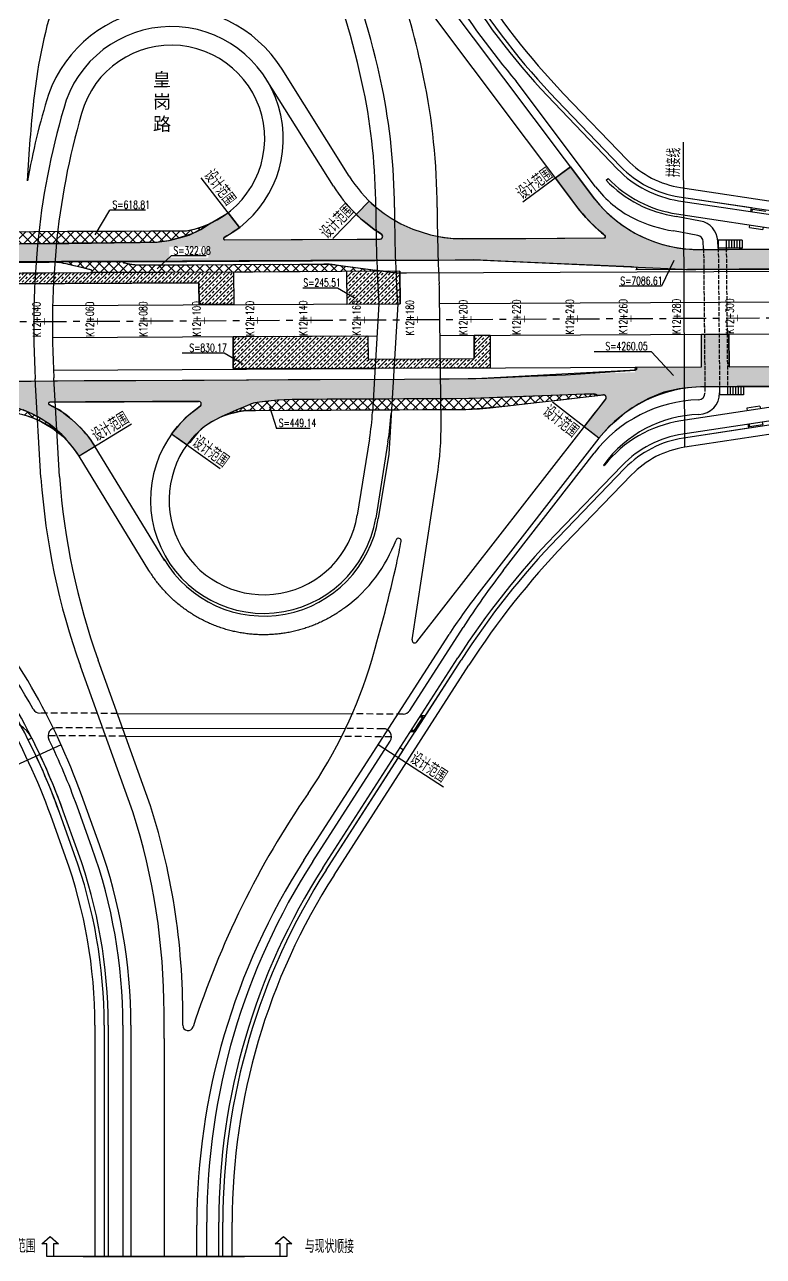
# Model space of a CAD drawing. Extents: x 113363 to 119694, y 18926 to 19620.
# Drawn here: x 116199.8 to 116476.9, y 18926.4 to 19388.2 of the extents above; entities that cross this region are included whole.
import ezdxf
from ezdxf.enums import TextEntityAlignment as Align

# ---------------------------------------------------------------- set-up
doc = ezdxf.new("R2010")
doc.units = 0
for name, pattern in [('CENTER', [2, 1.25, -0.25, 0.25, -0.25]), ('CONTINOUS', [0]), ('HIDDENX2', [0.75, 0.5, -0.25]), ('XX', [2, 1.5, -0.5])]:
    doc.linetypes.add(name, pattern=pattern)
for name, color, linetype in [('AXIS', 2, 'Continuous'), ('FW', 4, 'Continuous'), ('SGFW', 4, 'Continuous'), ('SZ-ZH-DIM', 7, 'Continuous'), ('人行道', 1, 'Continuous'), ('地下通道', 6, 'Continuous'), ('对应标注', 1, 'Continuous'), ('拼接线', 7, 'Continuous'), ('无障碍', 3, 'Continuous'), ('树池绿化', 3, 'Continuous'), ('现状', 5, 'Continuous'), ('立道牙', 5, 'Continuous'), ('计量填充层1', 30, 'Continuous'), ('计量填充层2', 241, 'Continuous'), ('设计范围', 4, 'Continuous'), ('路网路名', 7, 'Continuous'), ('辅助填充', 3, 'Continuous')]:
    doc.layers.add(name, color=color, linetype=linetype)
doc.styles.add('hysztext', font='txtd.shx', dxfattribs={"width": 0.7, "bigfont": 'hztxt.shx'})
doc.styles.add('HZO', font='', dxfattribs={"height": 15})
doc.styles.add('HZTXT', font='ROMANS', dxfattribs={"width": 0.75, "bigfont": 'HZTXT'})
doc.styles.add('txtd', font='txtd.shx', dxfattribs={"width": 0.7, "bigfont": 'hztxt.shx'})
doc.styles.get('HZO').set_extended_font_data('宋体')

msp = doc.modelspace()

# ---------------------------------------------------------------- hatches: boundary and pattern name
at = {"layer": '计量填充层1'}
h = msp.add_hatch(dxfattribs=at)
h.set_pattern_fill('NET', color=256, scale=0.8, angle=45, style=0)
h.paths.add_polyline_path([(116269.638, 19313.756), (116267.197, 19312.099), (116262.899, 19309.936), (116257.76, 19308.249), (116253.764, 19307.159), (116249.972, 19306.681), (116243.403, 19306.563), (116232.649, 19306.369), (116218.054, 19306.217), (116208.573, 19306.143), (116198.179, 19306.063), (116182.496, 19305.941), (116171.749, 19305.805), (116156.078, 19305.412), (116145.314, 19305.142), (116137.706, 19304.951), (116130.925, 19304.781), (116128.962, 19304.732), (116127.989, 19305.169), (116127.564, 19305.658), (116127.326, 19306.234), (116127.291, 19307.001), (116127.596, 19307.791), (116128.269, 19308.593), (116129.376, 19309.992), (116130.393, 19311.176), (116130.239, 19310.602), (116130.436, 19310.363), (116130.795, 19310.285), (116132.373, 19310.293), (116144.352, 19310.353), (116164.042, 19310.451), (116177.642, 19310.519), (116190.387, 19310.582), (116216.086, 19310.711), (116237.333, 19310.817), (116247.251, 19310.866), (116258.099, 19310.92), (116260.588, 19310.955), (116262.748, 19311.383), (116264.781, 19311.918), (116267.084, 19312.687)])
h = msp.add_hatch(dxfattribs=at)
h.set_pattern_fill('NET', color=256, scale=0.8, angle=45, style=0)
h.paths.add_polyline_path([(116207.574, 19299.168), (116210.329, 19299.361), (116213.285, 19299.367), (116236.48, 19299.449), (116236.779, 19299.099), (116237.78, 19298.731), (116240.025, 19298.351), (116242.252, 19298.145), (116245.195, 19298.106), (116263.107, 19298.195), (116278.337, 19298.271), (116303.094, 19298.395), (116308.787, 19298.423), (116313.672, 19298.404), (116316.623, 19298.116), (116319.249, 19297.768), (116328.623, 19296.527), (116331.036, 19296.208), (116331.788, 19296.108), (116332.934, 19295.969), (116334.233, 19295.863), (116336.17, 19295.81), (116318.817, 19295.621), (116303.144, 19295.529), (116295.593, 19295.485), (116285.553, 19295.426), (116279.398, 19295.39), (116233.291, 19295.296), (116224.632, 19295.253), (116224.997, 19295.414), (116225.103, 19295.592), (116225.113, 19295.881), (116224.855, 19296.2), (116223.998, 19296.422), (116221.238, 19297.098), (116218.444, 19297.782), (116216.091, 19298.357), (116214.58, 19298.676), (116213.409, 19298.869), (116211.919, 19299.046), (116210.622, 19299.138), (116209.799, 19299.168), (116208.79, 19299.174)])
h = msp.add_hatch(dxfattribs=at)
h.set_pattern_fill('NET', color=256, scale=0.8, angle=45, style=0)
h.paths.add_polyline_path([(116127.514, 19247.482), (116129.286, 19244.88), (116130.858, 19242.682), (116139.01, 19242.825), (116148.522, 19242.873), (116156.433, 19242.912), (116166.824, 19242.964), (116177.852, 19243.019), (116185.148, 19243.055), (116190.584, 19243.081), (116194.481, 19242.846), (116196.088, 19242.621), (116199.607, 19241.857), (116202.846, 19240.805), (116206.174, 19239.34), (116210.465, 19236.779), (116215.362, 19232.856), (116213.798, 19234.486), (116209.352, 19238.235), (116205.126, 19240.949), (116201.225, 19242.921), (116196.541, 19244.713), (116191.984, 19245.92), (116187.702, 19246.611), (116184.109, 19246.868), (116174.501, 19247.129), (116165.709, 19247.361), (116157.472, 19247.578), (116143.012, 19247.958), (116133.981, 19248.196), (116128.836, 19248.332), (116128.356, 19248.215), (116128.1, 19248.088), (116127.837, 19247.887), (116127.62, 19247.637)])
h = msp.add_hatch(dxfattribs=at)
h.set_pattern_fill('NET', color=256, scale=0.8, angle=45, style=0)
h.paths.add_polyline_path([(116414.708, 19249.148), (116414.033, 19249.544), (116413.34, 19249.813), (116412.565, 19249.681), (116410.008, 19249.684), (116384.763, 19248.7), (116371.678, 19248.19), (116361.164, 19247.923), (116348.722, 19247.884), (116336.403, 19247.846), (116327.42, 19247.818), (116313.295, 19247.738), (116308.386, 19247.702), (116304.153, 19247.671), (116300.116, 19247.641), (116297.222, 19247.516), (116293.591, 19247.294), (116289.88, 19246.972), (116287.903, 19246.683), (116286.157, 19246.4), (116284.749, 19245.993), (116283.191, 19245.348), (116281.6, 19244.689), (116279.373, 19243.766), (116276.031, 19242.135), (116278.275, 19242.708), (116280.236, 19243.115), (116281.938, 19243.36), (116284.304, 19243.537), (116286.452, 19243.561), (116298.085, 19243.619), (116314.617, 19243.702), (116322.581, 19243.741), (116333.124, 19243.794), (116340.439, 19243.83), (116349.175, 19243.874), (116365.309, 19243.968), (116381.038, 19245.324), (116390.494, 19246.391), (116400.93, 19247.568), (116408.143, 19248.382)])
at = {"layer": '计量填充层2'}
h = msp.add_hatch(dxfattribs=at)
h.set_pattern_fill('TRANS', color=256, scale=0.4, angle=45, style=0)
h.paths.add_polyline_path([(116540.299, 19298.996), (116540.311, 19296.918), (116428.995, 19296.273), (116429.491, 19296.813), (116429.31, 19297.159), (116427.362, 19297.347), (116378.402, 19299.551), (116368.314, 19299.97), (116323.077, 19299.744), (116307.22, 19299.789), (116258.99, 19299.557), (116213.718, 19299.368), (116192.121, 19299.322), (116178.041, 19299.293), (116135.653, 19298.809), (115975.916, 19298.012), (115968.203, 19299.301), (115910.417, 19299.671), (115904.744, 19300), (115890.385, 19299.835), (115810.954, 19299.439), (115785.566, 19299.335), (115774.813, 19299.672), (115768.256, 19300.592), (115763.076, 19302.963), (115755.183, 19308.803), (115755.276, 19309.789), (115752.029, 19313.518), (115749.546, 19317.026), (115747.688, 19320.46), (115754.376, 19323.854), (115756.562, 19320.169), (115759.085, 19316.888), (115761.579, 19314.358), (115764.2, 19312.258), (115768.175, 19309.885), (115770.958, 19308.684), (115775.48, 19307.39), (115779.964, 19306.828), (115782.958, 19306.799), (115813.309, 19306.95), (115820.588, 19306.911), (115824.175, 19307.333), (115825.464, 19308.625), (115825.757, 19310.48), (115824.996, 19312.038), (115823.86, 19312.803), (115822.781, 19312.998), (115822.759, 19317.498), (115823.695, 19317.502), (115825.276, 19317.705), (115827.002, 19318.474), (115827.884, 19319.174), (115828.817, 19320.323), (115829.454, 19321.706), (115829.69, 19322.823), (115829.729, 19323.517), (115836.729, 19323.51), (115836.763, 19316.818), (115837.165, 19314.688), (115837.529, 19313.913), (115838.404, 19312.723), (115839.792, 19311.634), (115841.2, 19311.054), (115842.341, 19310.862), (115844.377, 19310.855), (115899.932, 19311.133), (115914.942, 19309.208), (115968.249, 19309.474), (115970.303, 19309.847), (115971.646, 19310.548), (115972.499, 19311.269), (115973.211, 19312.145), (115973.934, 19313.647), (115974.167, 19314.687), (115974.219, 19315.504), (115981.219, 19315.538), (115981.328, 19314.427), (115981.634, 19313.375), (115982.143, 19312.368), (115982.805, 19311.505), (115983.433, 19310.914), (115984.433, 19310.254), (115985.468, 19309.829), (115986.511, 19309.61), (115987.249, 19309.569), (116042.766, 19309.846), (116026.556, 19308.632), (116000, 19306.689), (115991.087, 19306.699), (115990.486, 19306.545), (115989.792, 19305.895), (115989.485, 19305.536), (115989.074, 19304.298), (115989.17, 19303.575), (115989.521, 19302.694), (115990.064, 19302.117), (115990.795, 19301.699), (116009.429, 19301.888), (116074.154, 19302.21), (116091.21, 19302.299), (116094.412, 19302.542), (116096.229, 19302.798), (116099.082, 19303.264), (116101.221, 19303.718), (116103.949, 19304.365), (116107.439, 19305.429), (116109.32, 19306.119), (116111.374, 19307.06), (116116.209, 19309.785), (116117.565, 19310.591), (116118.858, 19311.465), (116120.48, 19312.709), (116121.791, 19313.741), (116124.353, 19315.414), (116126.322, 19316.884), (116128.102, 19318.451), (116129.505, 19319.88), (116131.078, 19321.74), (116134.23, 19325.789), (116139.751, 19321.49), (116137.773, 19318.95), (116136.288, 19316.982), (116134.802, 19315.3), (116133.344, 19313.783), (116131.514, 19312.101), (116130.301, 19310.834), (116128.714, 19309.155), (116127.596, 19307.791), (116127.292, 19307.005), (116127.356, 19306.092), (116127.743, 19305.402), (116128.78, 19304.769), (116158.924, 19305.483), (116183.112, 19305.946), (116216.353, 19306.204), (116233.412, 19306.383), (116249.513, 19306.673), (116253.988, 19307.22), (116261.527, 19309.277), (116265.899, 19311.446), (116269.208, 19313.464), (116273.202, 19315.896), (116276.102, 19317.666), (116280.35, 19312.102), (116279.615, 19311.554), (116278.453, 19310.736), (116277.409, 19310.049), (116275.62, 19308.972), (116274.664, 19308.445), (116274.4, 19308.017), (116274.584, 19307.617), (116274.782, 19307.518), (116274.902, 19307.504), (116332.927, 19307.794), (116333.625, 19307.934), (116334.049, 19308.433), (116333.934, 19309.371), (116333.13, 19309.97), (116332.154, 19310.61), (116331.308, 19311.189), (116329.72, 19312.337), (116328.264, 19313.465), (116326.227, 19315.177), (116324.206, 19317.046), (116329.081, 19322.07), (116330.042, 19321.068), (116332.54, 19319.01), (116334.727, 19317.345), (116337.335, 19315.593), (116340.862, 19313.575), (116345.37, 19311.511), (116352.09, 19309.365), (116355.157, 19308.72), (116357.515, 19308.359), (116360.781, 19308.047), (116373.846, 19307.998), (116417.222, 19308.214), (116417.69, 19308.546), (116417.714, 19308.788), (116417.421, 19309.192), (116416.777, 19309.709), (116415.548, 19310.74), (116413.751, 19312.359), (116411.57, 19314.523), (116410.344, 19315.849), (116408.817, 19317.626), (116407.45, 19319.378), (116398.908, 19330.743), (116404.504, 19334.948), (116413.45, 19323.045), (116415.483, 19320.602), (116416.903, 19319.076), (116418.16, 19317.825), (116420.043, 19316.107), (116421.86, 19314.606), (116423.68, 19313.24), (116425.301, 19312.126), (116427.22, 19310.925), (116429.207, 19309.803), (116431.546, 19308.63), (116433.796, 19307.641), (116436.074, 19306.763), (116438.697, 19305.92), (116441.571, 19305.167), (116444.323, 19304.614), (116445.884, 19304.372), (116447.772, 19304.145), (116450.516, 19303.944), (116452.873, 19303.893), (116456.54, 19303.911), (116487.254, 19304.064), (116491.219, 19304.055), (116506.4, 19302.852), (116509.727, 19302.578), (116512.404, 19302.321), (116516.598, 19301.96), (116523.737, 19301.185), (116528.205, 19300.665), (116532.946, 19300.064), (116536.695, 19299.53)])
h.paths.add_polyline_path([(116254.058, 19304.92), (116268.677, 19304.92), (116268.677, 19300.849), (116254.058, 19300.849)])
h = msp.add_hatch(dxfattribs=at)
h.set_pattern_fill('TRANS', color=256, scale=0.3, angle=45, style=0)
h.paths.add_polyline_path([(116129.097, 19282.526), (116121.097, 19282.486), (116121.073, 19287.236), (116092.26, 19287.092), (116092.222, 19294.592), (116158.172, 19294.921), (116198.954, 19295.125), (116225.603, 19295.258), (116278.166, 19295.52), (116278.232, 19283.327), (116265.233, 19283.256), (116265.188, 19291.455), (116165.413, 19290.957), (116165.454, 19282.708), (116162.454, 19282.693), (116162.413, 19290.943), (116129.056, 19290.776)])
h = msp.add_hatch(dxfattribs=at)
h.set_pattern_fill('TRANS', color=256, scale=0.3, angle=45, style=0)
h.paths.add_polyline_path([(116320.54, 19295.698), (116320.622, 19283.422), (116340.622, 19283.556), (116340.54, 19295.832)])
h = msp.add_hatch(dxfattribs=at)
h.set_pattern_fill('TRANS', color=256, scale=0.4, angle=45, style=0)
h.paths.add_polyline_path([(116500, 19260.127), (116500, 19253.01), (116488.979, 19252.572), (116479.247, 19252.523), (116474.11, 19252.498), (116467.083, 19252.497), (116460.868, 19252.444), (116453.304, 19252.381), (116448.486, 19252.014), (116445.247, 19251.637), (116439.509, 19250.439), (116433.815, 19248.075), (116430.231, 19246.091), (116425.109, 19242.714), (116421.641, 19239.673), (116418.945, 19237.366), (116415.232, 19233.116), (116409.71, 19237.415), (116413.473, 19242.248), (116415.17, 19244.427), (116417.558, 19247.494), (116417.763, 19247.757), (116417.965, 19248.505), (116417.63, 19249.126), (116416.91, 19249.369), (116416.147, 19249.284), (116414.857, 19249.139), (116413.785, 19249.69), (116409.74, 19249.673), (116400.714, 19249.321), (116380.003, 19248.514), (116367.91, 19248.094), (116353.608, 19247.899), (116341.994, 19247.863), (116327.205, 19247.817), (116313.604, 19247.74), (116301.847, 19247.654), (116294.703, 19247.362), (116291.175, 19247.084), (116287.903, 19246.683), (116285.515, 19246.295), (116282.543, 19245.079), (116278.935, 19243.584), (116273.828, 19241.252), (116270.022, 19239.341), (116267.286, 19237.504), (116265.004, 19235.597), (116263.05, 19233.171), (116261.754, 19231.536), (116260.642, 19230.61), (116254.947, 19234.68), (116256.19, 19236.333), (116257.172, 19237.528), (116258.432, 19238.942), (116259.724, 19240.27), (116261.462, 19241.886), (116263.064, 19243.226), (116264.497, 19244.318), (116265.336, 19244.914), (116265.648, 19245.127), (116266.035, 19245.639), (116266.004, 19246.352), (116265.698, 19246.745), (116265.347, 19246.92), (116264.796, 19246.953), (116247.756, 19246.868), (116231.93, 19246.789), (116222.697, 19246.743), (116218.106, 19246.72), (116216.029, 19246.71), (116212.788, 19246.693), (116210.127, 19246.68), (116209.27, 19246.676), (116208.825, 19246.399), (116208.773, 19246.142), (116208.898, 19245.844), (116209.162, 19245.672), (116210.066, 19245.208), (116213.039, 19243.741), (116215.121, 19242.056), (116217.384, 19240.29), (116219.167, 19238.71), (116220.958, 19236.925), (116222.067, 19235.705), (116223.6, 19233.844), (116224.388, 19232.796), (116225.562, 19231.061), (116226.242, 19230.014), (116220.277, 19226.36), (116219.352, 19227.79), (116218.283, 19229.274), (116216.678, 19231.233), (116215.253, 19232.755), (116213.986, 19234.299), (116212.072, 19236.109), (116210.102, 19237.681), (116208.175, 19239.058), (116206.092, 19240.385), (116204.771, 19241.148), (116202.908, 19242.127), (116199.303, 19243.728), (116196.309, 19244.787), (116193.455, 19245.585), (116191.061, 19246.104), (116188.752, 19246.48), (116184.864, 19246.839), (116181.323, 19246.944), (116137.055, 19248.115), (116129.163, 19248.323), (116128.553, 19248.283), (116128.1, 19248.088), (116127.775, 19247.826), (116127.62, 19247.637), (116127.466, 19247.386), (116130.084, 19243.764), (116130.858, 19242.682), (116128.354, 19242.772), (116128.092, 19242.696), (116127.958, 19242.312), (116128.028, 19242.162), (116128.473, 19241.608), (116129.203, 19241.138), (116130.684, 19240.135), (116132.358, 19238.919), (116134.043, 19237.598), (116137.365, 19234.677), (116140.101, 19231.898), (116142.594, 19229.03), (116143.844, 19227.485), (116144.87, 19226.342), (116138.765, 19221.172), (116135.888, 19224.641), (116133.938, 19226.996), (116131.928, 19229.355), (116130.287, 19231.262), (116128.173, 19233.684), (116126.612, 19235.472), (116124.326, 19237.507), (116121.531, 19239.824), (116119.29, 19241.47), (116116.696, 19243.187), (116113.697, 19244.884), (116110.191, 19246.409), (116105.617, 19247.995), (116102.545, 19248.879), (116097.679, 19249.75), (116094.28, 19250.132), (116079.428, 19250.258), (116066.844, 19250.219), (116059.866, 19250.198), (116051.76, 19250.308), (116047.276, 19250.369), (116041.289, 19250.62), (116039.148, 19250.771), (116034.996, 19251.09), (116030.886, 19251.43), (116026.463, 19251.973), (116022.519, 19252.497), (116020.118, 19252.828), (116016.022, 19253.317), (116011.84, 19253.691), (116023.804, 19253.75), (116031.456, 19253.788), (116040.759, 19253.835), (116050.92, 19253.886), (116062.461, 19253.943), (116069.99, 19253.981), (116077.397, 19254.018), (116087.497, 19254.068), (116095.21, 19254.107), (116107.798, 19254.169), (116138.237, 19254.321), (116152.343, 19254.392), (116174.911, 19254.504), (116202.24, 19254.497), (116222.144, 19254.74), (116241.573, 19254.796), (116267.164, 19254.965), (116283.772, 19255.048), (116298.657, 19255.122), (116310.723, 19255.182), (116342.314, 19255.34), (116359.078, 19255.424), (116373.144, 19255.701), (116388.987, 19256.348), (116402.624, 19256.88), (116417.849, 19257.473), (116428.722, 19257.897), (116428.986, 19259.773), (116453.727, 19259.896), (116453.666, 19272.146), (116463.972, 19272.197), (116464.033, 19259.947)])
h = msp.add_hatch(dxfattribs=at)
h.set_pattern_fill('TRANS', color=256, scale=0.3, angle=45, style=0)
h.paths.add_polyline_path([(116374.418, 19271.75), (116374.48, 19259.501), (116323.06, 19259.244), (116294.393, 19259.101), (116278.08, 19259.284), (116278.009, 19271.269), (116328.575, 19271.522), (116328.619, 19262.772), (116368.462, 19262.971), (116368.418, 19271.72)])

# ---------------------------------------------------------------- linework, layer by layer
at = {"layer": 'AXIS', "color": 211, "linetype": 'CENTER', "ltscale": 10}
msp.add_line((113543.008, 19263.619), (119536.495, 19293.532), dxfattribs=at)
at = {"layer": 'FW', "linetype": 'CONTINOUS'}
for p, q in [((116447.469, 19229.75), (116446.898, 19344.137)), ((116404.504, 19334.948), (116386.717, 19321.58)), ((116280.35, 19312.102), (116266.075, 19330.796)), ((116329.081, 19322.07), (116315.475, 19308.052)), ((116415.232, 19233.116), (116397.854, 19246.647)), ((116239.86, 19238.354), (116220.277, 19226.36)), ((116273.173, 19221.654), (116254.947, 19234.68)), ((116213.53, 19118.199), (116186.939, 19106.139)), ((116356.928, 19102.349), (116332.367, 19118.139))]:
    msp.add_line(p, q, dxfattribs=at)
at = {"layer": 'SZ-ZH-DIM'}
for points in [[(116307.223, 19278.665, 0.25, 0.25, 0), (116307.236, 19276.165, 0.25, 0.25, 0)], [(116327.223, 19278.765, 0.25, 0.25, 0), (116327.235, 19276.265, 0.25, 0.25, 0)], [(116347.223, 19278.865, 0.25, 0.25, 0), (116347.235, 19276.365, 0.25, 0.25, 0)], [(116367.222, 19278.965, 0.25, 0.25, 0), (116367.235, 19276.465, 0.25, 0.25, 0)], [(116387.222, 19279.064, 0.25, 0.25, 0), (116387.235, 19276.564, 0.25, 0.25, 0)], [(116407.222, 19279.164, 0.25, 0.25, 0), (116407.234, 19276.664, 0.25, 0.25, 0)], [(116427.222, 19279.264, 0.25, 0.25, 0), (116427.234, 19276.764, 0.25, 0.25, 0)], [(116447.221, 19279.364, 0.25, 0.25, 0), (116447.234, 19276.864, 0.25, 0.25, 0)], [(116467.221, 19279.464, 0.25, 0.25, 0), (116467.234, 19276.964, 0.25, 0.25, 0)], [(116207.224, 19278.166, 0.25, 0.25, 0), (116207.237, 19275.666, 0.25, 0.25, 0)], [(116227.224, 19278.266, 0.25, 0.25, 0), (116227.237, 19275.766, 0.25, 0.25, 0)], [(116247.224, 19278.366, 0.25, 0.25, 0), (116247.236, 19275.866, 0.25, 0.25, 0)], [(116267.224, 19278.465, 0.25, 0.25, 0), (116267.236, 19275.965, 0.25, 0.25, 0)], [(116287.223, 19278.565, 0.25, 0.25, 0), (116287.236, 19276.065, 0.25, 0.25, 0)]]:
    msp.add_lwpolyline(points, format="xyseb", dxfattribs=at)
at = {"layer": '人行道', "linetype": 'Continuous'}
for p, q in [((116425.821, 19337.497), (116401.965, 19362.313)), ((116445.837, 19327.144), (116488.415, 19320.727)), ((116215.165, 19076.187), (116209.606, 19091.647)), ((116226.168, 19013.077), (116226.168, 18926.434)), ((116277.668, 18926.434), (116226.168, 18926.434))]:
    msp.add_line(p, q, dxfattribs=at)
at = {"layer": '人行道'}
for p, q in [((116534.468, 19242.937), (116447.415, 19229.742)), ((116402.354, 19193.413), (116427.476, 19219.443)), ((116315.865, 19069.353), (116366.471, 19148.074)), ((116277.668, 18926.434), (116277.668, 18939.3))]:
    msp.add_line(p, q, dxfattribs=at)
at = {"layer": '人行道', "linetype": 'Continuous'}
for centre, radius, start, end in [((116595.73, 19548.588), 268.781, 211.81288, 223.87106), ((116451.053, 19361.754), 35, 223.87106, 261.42917), ((115984.235, 19010.602), 239.5, 19.77904, 40.25338), ((116039.668, 19013.077), 186.5, 0, 19.77904)]:
    msp.add_arc(centre, radius, start, end, dxfattribs=at)
at = {"layer": '人行道'}
for centre, radius, start, end in [((116452.66, 19195.138), 35, 98.61896, 136.01679), ((116614.619, 18988.55), 295, 136.01679, 147.26477), ((116518.168, 18939.3), 240.5, 147.26477, 180)]:
    msp.add_arc(centre, radius, start, end, dxfattribs=at)
at = {"layer": '地下通道', "ltscale": 10}
for p, q in [((116459.957, 19304.375), (116459.797, 19307.167)), ((116459.957, 19304.375), (116459.801, 19307.11)), ((116468.941, 19307.423), (116459.941, 19307.375)), ((116468.941, 19307.423), (116459.941, 19307.375)), ((116468.957, 19304.423), (116459.957, 19304.375)), ((116468.957, 19304.423), (116459.957, 19304.375)), ((116469.452, 19252.466), (116460.452, 19252.418)), ((116469.452, 19252.466), (116460.452, 19252.418)), ((116469.467, 19249.466), (116460.467, 19249.418)), ((116469.467, 19249.466), (116460.467, 19249.418))]:
    msp.add_line(p, q, dxfattribs=at)
at = {"layer": '地下通道', "linetype": 'XX'}
msp.add_line((116454.458, 19304.192), (116454.974, 19250.083), dxfattribs=at)
at = {"layer": '地下通道', "linetype": 'HIDDENX2', "ltscale": 5}
for p, q in [((116234.605, 19129.993), (116205.614, 19130.064)), ((116234.605, 19129.993), (116205.614, 19130.064)), ((116341.741, 19129.731), (116322.663, 19129.778)), ((116341.741, 19129.731), (116322.663, 19129.778)), ((116236.584, 19124.488), (116211.618, 19124.549)), ((116236.584, 19124.488), (116211.618, 19124.549)), ((116334.374, 19124.249), (116320.165, 19124.284)), ((116334.374, 19124.249), (116320.165, 19124.284)), ((116237.664, 19121.486), (116208.611, 19121.557)), ((116237.664, 19121.486), (116208.611, 19121.557)), ((116337.367, 19121.242), (116318.705, 19121.287)), ((116337.367, 19121.242), (116318.705, 19121.287))]:
    msp.add_line(p, q, dxfattribs=at)
at = {"layer": '地下通道', "ltscale": 5}
for p, q in [((116234.605, 19129.993), (116322.663, 19129.778)), ((116234.605, 19129.993), (116322.663, 19129.778)), ((116236.584, 19124.488), (116320.165, 19124.284)), ((116236.584, 19124.488), (116320.165, 19124.284)), ((116237.664, 19121.486), (116318.705, 19121.287)), ((116237.664, 19121.486), (116318.705, 19121.287))]:
    msp.add_line(p, q, dxfattribs=at)
at = {"layer": '地下通道', "ltscale": 10}
for points in [[(116459.941, 19307.375), (116459.957, 19304.375)], [(116459.941, 19307.375), (116459.957, 19304.375)], [(116462.941, 19307.391), (116462.957, 19304.391)], [(116462.941, 19307.391), (116462.957, 19304.391)], [(116463.941, 19307.396), (116463.957, 19304.396)], [(116463.941, 19307.396), (116463.957, 19304.396)], [(116464.941, 19307.401), (116464.957, 19304.401)], [(116464.941, 19307.401), (116464.957, 19304.401)], [(116465.941, 19307.407), (116465.957, 19304.406)], [(116465.941, 19307.407), (116465.957, 19304.406)], [(116466.941, 19307.412), (116466.957, 19304.412)], [(116466.941, 19307.412), (116466.957, 19304.412)], [(116467.941, 19307.417), (116467.957, 19304.417)], [(116467.941, 19307.417), (116467.957, 19304.417)], [(116468.941, 19307.422), (116468.957, 19304.422)], [(116468.941, 19307.422), (116468.957, 19304.422)], [(116460.452, 19252.418), (116460.467, 19249.418)], [(116460.452, 19252.418), (116460.467, 19249.418)], [(116463.452, 19252.434), (116463.467, 19249.434)], [(116463.452, 19252.434), (116463.467, 19249.434)], [(116464.452, 19252.439), (116464.467, 19249.439)], [(116464.452, 19252.439), (116464.467, 19249.439)], [(116465.452, 19252.444), (116465.467, 19249.444)], [(116465.452, 19252.444), (116465.467, 19249.444)], [(116466.452, 19252.449), (116466.467, 19249.449)], [(116466.452, 19252.449), (116466.467, 19249.449)], [(116467.452, 19252.455), (116467.467, 19249.454)], [(116467.452, 19252.455), (116467.467, 19249.454)], [(116468.452, 19252.46), (116468.467, 19249.46)], [(116468.452, 19252.46), (116468.467, 19249.46)], [(116469.452, 19252.465), (116469.467, 19249.465)], [(116469.452, 19252.465), (116469.467, 19249.465)]]:
    msp.add_lwpolyline(points, dxfattribs=at)
at = {"layer": '地下通道', "linetype": 'XX', "elevation": 0.1}
msp.add_lwpolyline([(116454.457, 19304.323), (116454.952, 19252.353)], dxfattribs=at)
at = {"layer": '地下通道', "linetype": 'XX'}
for points in [[(116459.957, 19304.375), (116460.452, 19252.405)], [(116459.957, 19304.375), (116460.452, 19252.405)], [(116462.957, 19304.404), (116463.452, 19252.434)], [(116462.957, 19304.404), (116463.452, 19252.434)]]:
    msp.add_lwpolyline(points, dxfattribs=at)
at = {"layer": '对应标注', "linetype": 'CONTINOUS'}
for p, q in [((116226.322, 19309.396), (116231.785, 19318.625)), ((116245.208, 19318.625), (116231.785, 19318.625)), ((116249.497, 19296.698), (116254.796, 19301.566)), ((116267.853, 19301.566), (116254.796, 19301.566)), ((116443.267, 19299.811), (116438.629, 19290.194)), ((116317.187, 19289.364), (116304.151, 19289.364)), ((116323.837, 19285.53), (116317.187, 19289.364)), ((116438.629, 19290.194), (116422.823, 19290.194)), ((116274.682, 19265.043), (116258.877, 19265.043)), ((116281.332, 19261.209), (116274.682, 19265.043)), ((116434.932, 19265.473), (116413.418, 19265.473)), ((116443.202, 19256.662), (116434.932, 19265.473)), ((116291.646, 19245.024), (116294.227, 19236.773)), ((116306.974, 19236.773), (116294.227, 19236.773))]:
    msp.add_line(p, q, dxfattribs=at)
at = {"layer": '拼接线'}
msp.add_line((116447.469, 19229.75), (116446.898, 19344.137), dxfattribs=at)
at = {"layer": '无障碍', "linetype": 'CONTINOUS'}
for p, q in [((116472.639, 19318.048), (116472.8, 19319.036)), ((116472.8, 19319.036), (116477.744, 19318.29)), ((116471.676, 19312.126), (116471.836, 19313.113)), ((116471.676, 19312.126), (116476.62, 19311.381)), ((116476.781, 19312.368), (116476.62, 19311.381)), ((116475.599, 19245.14), (116470.656, 19244.391)), ((116470.656, 19244.391), (116470.803, 19243.402)), ((116475.599, 19245.14), (116475.747, 19244.151)), ((116471.542, 19238.456), (116471.689, 19237.467)), ((116476.633, 19238.217), (116471.689, 19237.467)), ((116476.485, 19239.206), (116476.633, 19238.217)), ((116346.031, 19123.676), (116349.241, 19128.668)), ((116348.054, 19128.671), (116349.241, 19128.668)), ((116344.845, 19123.679), (116346.031, 19123.676))]:
    msp.add_line(p, q, dxfattribs=at)
at = {"layer": '树池绿化', "linetype": 'CONTINOUS'}
for p, q in [((116423.298, 19335.072), (116399.442, 19359.887)), ((116423.298, 19335.072), (116399.442, 19359.887)), ((116445.315, 19323.684), (116530.052, 19310.912)), ((116445.315, 19323.684), (116472.386, 19319.604)), ((116472.145, 19318.123), (116472.386, 19319.604)), ((116533.944, 19246.398), (116446.891, 19233.203)), ((116471.047, 19238.381), (116471.269, 19236.898)), ((116471.269, 19236.898), (116446.891, 19233.203)), ((116399.835, 19195.843), (116424.958, 19221.874)), ((116399.835, 19195.843), (116424.958, 19221.874)), ((116346.263, 19123.112), (116363.527, 19149.967)), ((116350.155, 19129.166), (116363.527, 19149.967)), ((116348.375, 19129.17), (116350.155, 19129.166)), ((116312.92, 19071.245), (116346.304, 19123.175)), ((116344.524, 19123.179), (116346.304, 19123.175)), ((116345.001, 19123.923), (116346.263, 19123.112)), ((116202.541, 19120.707), (116201.201, 19120.031)), ((116340.675, 19117.193), (116341.937, 19116.382)), ((116312.92, 19071.245), (116341.937, 19116.382)), ((116218.459, 19077.372), (116212.899, 19092.832)), ((116218.459, 19077.372), (116212.899, 19092.832)), ((116229.668, 19013.077), (116229.668, 18926.434)), ((116229.668, 19013.077), (116229.668, 18926.434)), ((116274.168, 18926.434), (116274.168, 18939.3)), ((116274.168, 18926.434), (116274.168, 18939.3))]:
    msp.add_line(p, q, dxfattribs=at)
for centre, radius, start, end in [((116595.73, 19548.588), 272.281, 211.83069, 223.87106), ((116595.73, 19548.588), 272.281, 211.83069, 223.87106), ((116451.053, 19361.754), 38.5, 223.87106, 261.42917), ((116451.053, 19361.754), 38.5, 223.87106, 261.42917), ((116452.66, 19195.138), 38.5, 98.61896, 136.01679), ((116452.66, 19195.138), 38.5, 98.61896, 136.01679), ((116614.619, 18988.55), 298.5, 136.01679, 147.26477), ((116614.619, 18988.55), 298.5, 136.01679, 147.26477), ((115984.235, 19010.602), 243, 19.77904, 40.25338), ((115984.235, 19010.602), 243, 19.77904, 26.76453), ((116039.668, 19013.077), 190, 0, 19.77904), ((116039.668, 19013.077), 190, 0, 19.77904), ((116518.168, 18939.3), 244, 147.26477, 180), ((116518.168, 18939.3), 244, 147.26477, 180)]:
    msp.add_arc(centre, radius, start, end, dxfattribs=at)
at = {"layer": '现状'}
for p, q in [((116413.677, 19322.744), (116345.972, 19412.826)), ((116408.081, 19318.539), (116340.505, 19408.449)), ((116321.547, 19331.38), (116296.37, 19371.52)), ((116315.617, 19327.661), (116290.44, 19367.8)), ((116413.972, 19327.411), (116384.188, 19367.014)), ((116422.217, 19334.032), (116398.361, 19358.847)), ((116200.882, 19329.603), (116201.594, 19341.474)), ((116417.891, 19329.874), (116418.612, 19330.567)), ((116445.092, 19322.2), (116547.606, 19306.75)), ((116453.276, 19314.575), (116444.197, 19316.267)), ((116444.347, 19317.256), (116524.063, 19305.242)), ((116452.268, 19309.168), (116443.19, 19310.86)), ((116454.458, 19304.192), (116454.306, 19306.853)), ((116332.717, 19283.503), (116330.29, 19242.893)), ((116339.73, 19283.52), (116336.362, 19227.152)), ((116356.04, 19239.04), (116355.45, 19286.912)), ((116212.931, 19218.771), (116210.804, 19255.77)), ((116212.931, 19218.771), (116210.804, 19255.77)), ((116205.943, 19218.369), (116203.816, 19255.368)), ((116205.943, 19218.369), (116203.816, 19255.368)), ((116525.959, 19251.762), (116445.917, 19239.629)), ((116209.27, 19246.676), (116265.081, 19246.954)), ((116346.917, 19156.766), (116417.763, 19247.757)), ((116552.84, 19250.779), (116446.666, 19234.686)), ((116415.232, 19233.116), (116369.412, 19174.261)), ((116246.47, 19183.59), (116220.277, 19226.36)), ((116246.47, 19183.59), (116220.277, 19226.36)), ((116379.322, 19183.534), (116413.376, 19227.566)), ((116345.139, 19157.532), (116354.55, 19218.81)), ((116398.756, 19196.885), (116423.879, 19222.915)), ((116304.6, 19074.945), (116358.989, 19159.55)), ((116344.271, 19131.109), (116364.276, 19162.226)), ((116247.054, 19095.374), (116227.41, 19150)), ((116311.659, 19072.056), (116362.265, 19150.778)), ((116240.422, 19093.131), (116220.823, 19147.631)), ((116307.873, 19074.49), (116336.89, 19119.627)), ((116227.869, 19080.756), (116221.159, 19099.416)), ((116225.046, 19079.74), (116219.486, 19095.201)), ((116219.87, 19077.879), (116214.311, 19093.339)), ((116252.168, 19008.156), (116252.147, 19017.86)), ((116231.168, 19013.077), (116231.168, 18926.434)), ((116236.668, 19013.077), (116236.668, 18926.434)), ((116239.668, 19013.077), (116239.668, 18926.434)), ((116252.168, 19008.156), (116252.168, 18926.434)), ((116264.418, 18926.434), (116264.418, 18938.134)), ((116268.168, 18926.434), (116268.168, 18939.3)), ((116272.668, 18926.434), (116272.668, 18939.3))]:
    msp.add_line(p, q, dxfattribs=at)
for points in [[(116252.44, 19187.24), (116225.906, 19230.562)], [(116252.44, 19187.24), (116225.906, 19230.562)], [(116320.258, 19169.888), (116319.91, 19169.62), (116319.51, 19169.32), (116319.1, 19169.03), (116318.7, 19168.74), (116318.29, 19168.45), (116317.88, 19168.17), (116317.46, 19167.89), (116317.04, 19167.61), (116316.62, 19167.34), (116316.2, 19167.08), (116315.77, 19166.81), (116315.34, 19166.56), (116314.91, 19166.3), (116314.48, 19166.05), (116314.04, 19165.81), (116313.6, 19165.57), (116313.16, 19165.33), (116312.72, 19165.1), (116312.27, 19164.88), (116311.83, 19164.65), (116311.38, 19164.43), (116310.92, 19164.22), (116310.47, 19164.01), (116310.02, 19163.8), (116309.55, 19163.6), (116309.09, 19163.41), (116308.63, 19163.22), (116308.17, 19163.03), (116307.7, 19162.85), (116307.24, 19162.67), (116306.77, 19162.5), (116306.3, 19162.33), (116305.83, 19162.16), (116305.35, 19162.01), (116304.88, 19161.85), (116304.4, 19161.7), (116303.92, 19161.56), (116303.44, 19161.42), (116302.96, 19161.28), (116302.48, 19161.15), (116301.99, 19161.03), (116301.51, 19160.9), (116301.02, 19160.79), (116300.53, 19160.68), (116300.05, 19160.57), (116299.55, 19160.47), (116299.06, 19160.37), (116298.57, 19160.28), (116298.08, 19160.19), (116297.59, 19160.11), (116297.09, 19160.03), (116296.6, 19159.96), (116296.1, 19159.89), (116295.61, 19159.83), (116295.11, 19159.77), (116294.62, 19159.72), (116294.12, 19159.67), (116293.62, 19159.63), (116293.12, 19159.59), (116292.63, 19159.56), (116292.13, 19159.53), (116291.63, 19159.51), (116291.13, 19159.49), (116290.63, 19159.47), (116290.13, 19159.47), (116289.63, 19159.46), (116289.13, 19159.46), (116288.63, 19159.47), (116288.13, 19159.48), (116287.63, 19159.5), (116287.13, 19159.52), (116286.63, 19159.55), (116286.13, 19159.58), (116285.63, 19159.62), (116285.13, 19159.66), (116284.63, 19159.7), (116284.13, 19159.75), (116283.63, 19159.81), (116283.14, 19159.87), (116282.65, 19159.94), (116282.15, 19160.01), (116281.66, 19160.08), (116281.16, 19160.16), (116280.67, 19160.25), (116280.18, 19160.34), (116279.69, 19160.43), (116279.2, 19160.53), (116278.71, 19160.64), (116278.22, 19160.75), (116277.73, 19160.86), (116277.25, 19160.98), (116276.77, 19161.1), (116276.28, 19161.23), (116275.8, 19161.37), (116275.32, 19161.5), (116274.84, 19161.65), (116274.36, 19161.79), (116273.88, 19161.95), (116273.41, 19162.11), (116272.94, 19162.27), (116272.47, 19162.43), (116272, 19162.61), (116271.53, 19162.78), (116271.06, 19162.96), (116270.59, 19163.15), (116270.13, 19163.34), (116269.67, 19163.53), (116269.22, 19163.73), (116268.76, 19163.93), (116268.3, 19164.14), (116267.85, 19164.35), (116267.4, 19164.57), (116266.95, 19164.79), (116266.51, 19165.02), (116266.06, 19165.25), (116265.62, 19165.48), (116265.18, 19165.72), (116264.74, 19165.96), (116264.31, 19166.21), (116263.88, 19166.46), (116263.45, 19166.72), (116263.02, 19166.98), (116262.6, 19167.25), (116262.18, 19167.51), (116261.76, 19167.79), (116261.34, 19168.06), (116260.93, 19168.35), (116260.52, 19168.63), (116260.11, 19168.92), (116259.7, 19169.21), (116259.3, 19169.51), (116258.91, 19169.81), (116258.51, 19170.12), (116258.12, 19170.43), (116257.73, 19170.74), (116257.34, 19171.06), (116256.95, 19171.38), (116256.57, 19171.7), (116256.2, 19172.03), (116255.82, 19172.36), (116255.45, 19172.7), (116255.09, 19173.04), (116254.72, 19173.38), (116254.36, 19173.72), (116254, 19174.08), (116253.65, 19174.43), (116253.3, 19174.79), (116252.95, 19175.15), (116252.61, 19175.51), (116252.27, 19175.88), (116251.94, 19176.25), (116251.6, 19176.62), (116251.27, 19177), (116250.95, 19177.38), (116250.63, 19177.76), (116250.31, 19178.15), (116250, 19178.54), (116249.69, 19178.93), (116249.38, 19179.33), (116249.09, 19179.73), (116248.79, 19180.13), (116248.49, 19180.54), (116248.2, 19180.94), (116247.92, 19181.35), (116247.64, 19181.77), (116247.36, 19182.18), (116247.09, 19182.6), (116246.82, 19183.02), (116246.47, 19183.59)]]:
    msp.add_lwpolyline(points, dxfattribs=at)
for centre, radius, start, end in [((116038.84, 19304.255), 301.201, 11.68354, 33.39537), ((116038.84, 19304.255), 294.201, 11.68354, 33.39537), ((116371.55, 19345.124), 168.798, 157.77661, 171.30964), ((116038.84, 19304.255), 317.201, 11.68354, 18.99947), ((116595.73, 19548.588), 273.781, 211.83822, 223.87106), ((116595.73, 19548.588), 278.781, 211.86287, 220.64069), ((116254.86, 19345.483), 49, 32.09808, 160.31845), ((116254.86, 19345.483), 42, 298.13381, 159.88787), ((116254.86, 19345.483), 35, 279.19095, 159.28529), ((116520.658, 19322.332), 319.638, 171.30964, 176.56678), ((116110.683, 19319.111), 243.838, 0.12788, 11.68354), ((116473.097, 19280.663), 276.58, 162.90211, 169.80795), ((116110.683, 19319.111), 220.838, 0.12788, 11.68354), ((116110.683, 19319.111), 227.838, 0.12788, 11.68354), ((116473.097, 19280.663), 269.58, 162.90211, 173.98974), ((116473.097, 19280.663), 262.58, 162.90211, 173.98726), ((116451.053, 19361.754), 46, 223.87106, 261.42917), ((116451.053, 19361.754), 45, 223.87106, 261.42917), ((116451.053, 19361.754), 40, 223.87106, 261.42917), ((116445.94, 19351.452), 40, 216.9448, 243.60461), ((116916.104, 19320.909), 584.585, 180.127885, 183.668683), ((116916.104, 19320.909), 577.585, 180.127885, 183.711558), ((116916.104, 19320.909), 561.585, 180.12788, 183.0525), ((116451.006, 19361.636), 51.374, 243.59362, 261.24924), ((116451.81, 19306.711), 8, 3.26733, 79.44264), ((116540.147, 19274.703), 336.887, 174.17575, 183.2902), ((116540.147, 19274.703), 329.887, 174.17773, 183.2902), ((116451.81, 19306.711), 2.5, 3.26733, 79.44264), ((116255.457, 19285.679), 100, 0.70653, 3.0525), ((116209.272, 19246.176), 0.5, 90.28596, 243.68128), ((116454.169, 19196.017), 51.569, 91.79611, 142.28141), ((116452.474, 19250.059), 2.5, 271.79611, 0.54599), ((116452.474, 19250.059), 8, 271.79611, 0.54599), ((116454.169, 19196.017), 46.069, 91.79611, 143.79485), ((116227.306, 19238.352), 128.736, 351.26888, 0.30632), ((116452.66, 19195.138), 45, 98.61896, 141.76586), ((116452.66, 19195.138), 40, 98.61896, 136.01679), ((116468.302, 19236.627), 255.995, 183.9997, 199.77904), ((116468.302, 19236.627), 255.995, 183.9997, 199.77904), ((116417.156, 19223.111), 0.2, 143.79485, 321.76586), ((116468.302, 19236.627), 262.995, 183.9997, 199.77904), ((116468.302, 19236.627), 262.995, 183.9997, 199.77904), ((116340.05, 19194.63), 1, 349.53957, 159.52609), ((116614.619, 18988.55), 300, 136.01679, 147.26477), ((116287.191, 19214.366), 55.423, 306.62904, 339.52609), ((116109.176, 19237.255), 235.776, 347.51894, 349.53957), ((115812.622, 19302.897), 539.508, 343.53675, 347.51894), ((116616.629, 18999.999), 300, 142.28141, 147.26477), ((115985.907, 19014.817), 250, 19.77904, 40.25338), ((116527.224, 19051.399), 200, 142.09807, 147.26477), ((115984.235, 19010.602), 244.5, 19.77904, 40.25338), ((115984.235, 19010.602), 250, 28.94958, 40.25338), ((116346.128, 19157.38), 1, 171.26888, 322.09537), ((116161.25, 19199.871), 175.975, 325.42177, 343.53675), ((116205.622, 19133.064), 3, 208.94958, 269.8598), ((116341.748, 19132.731), 3, 269.8598, 327.26477), ((116191.826, 19115.303), 12, 26.76453, 90.50169), ((116211.611, 19121.55), 3, 89.8598, 206.00995), ((116334.367, 19121.249), 3, 327.26477, 89.8598), ((115984.235, 19010.602), 244.5, 19.77904, 26.76453), ((115984.235, 19010.602), 250, 19.77904, 26.00995), ((116582.601, 18909.437), 335.775, 145.42177, 162.13507), ((116001.194, 19017.317), 257.954, 359.06125, 17.61392), ((116001.194, 19017.317), 250.954, 0.12399, 17.58392), ((116039.668, 19013.077), 200, 0, 19.77904), ((116039.668, 19013.077), 191.5, 0, 19.77904), ((116039.668, 19013.077), 197, 0, 19.77904), ((116517.418, 18938.134), 253, 147.26477, 180), ((116518.168, 18939.3), 250, 147.26477, 180), ((116518.168, 18939.3), 245.5, 147.26477, 180), ((116261.113, 19013.058), 2, 179.06125, 342.13507)]:
    msp.add_arc(centre, radius, start, end, dxfattribs=at)
at = {"layer": '立道牙'}
for p, q in [((116212.24, 19310.691), (116260.45, 19310.932)), ((116274.902, 19307.504), (116333.122, 19307.795)), ((116364.154, 19307.95), (116417.222, 19308.214)), ((116453.039, 19303.893), (116523.991, 19304.247)), ((115930.26, 19297.784), (116208.981, 19299.175)), ((116224.749, 19296.239), (116216.261, 19298.316)), ((116236.977, 19299.315), (116354.912, 19299.903)), ((116244.05, 19298.1), (116312.051, 19298.439)), ((116316.139, 19298.18), (116336.184, 19295.526)), ((116354.912, 19299.903), (116369.003, 19299.974)), ((116369.003, 19299.974), (116446.506, 19296.485)), ((115914.649, 19293.706), (116224.632, 19295.253)), ((116342.997, 19295.094), (116524.032, 19295.997)), ((116451.502, 19296.385), (116524.028, 19296.747)), ((116210.363, 19282.932), (116332.714, 19283.542)), ((116210.282, 19270.931), (116332.002, 19271.539)), ((116210.649, 19258.683), (116331.27, 19259.285)), ((116355.789, 19259.407), (116428.986, 19259.773)), ((116369.003, 19255.473), (116429.015, 19258.773)), ((116210.866, 19254.684), (116331.031, 19255.284)), ((116355.838, 19255.407), (116369.003, 19255.473)), ((116454.436, 19252.399), (116525.882, 19252.756)), ((116374.398, 19244.575), (116416.862, 19249.365)), ((116285.205, 19243.555), (116363.689, 19243.946)), ((116329.189, 19232.914), (116324.569, 19204.307)), ((116336.1, 19231.798), (116331.48, 19203.191)), ((116336.362, 19227.152), (116332.467, 19203.032))]:
    msp.add_line(p, q, dxfattribs=at)
at = {"layer": '立道牙', "ltscale": 10}
for p, q in [((116210.363, 19282.932), (116332.714, 19283.542)), ((116355.49, 19283.656), (116531.196, 19284.533)), ((116210.282, 19270.931), (116332.002, 19271.539)), ((116355.638, 19271.657), (116532.302, 19272.538)), ((116210.649, 19258.683), (116331.27, 19259.285)), ((116210.866, 19254.684), (116331.031, 19255.284))]:
    msp.add_line(p, q, dxfattribs=at)
at = {"layer": '立道牙'}
for centre, radius, start, end in [((116363.904, 19357.949), 50, 212.09808, 229.63177), ((116363.904, 19357.949), 57, 212.09808, 237.93942), ((116452.789, 19353.893), 50, 218.53302, 270.28596), ((116452.678, 19353.766), 56.832, 218.30576, 231.79529), ((116274.9, 19308.004), 0.5, 118.13381, 270.28596), ((116333.117, 19308.795), 1, 270.28596, 57.93942), ((116363.904, 19357.949), 50, 259.33263, 270.28596), ((116417.219, 19308.714), 0.5, 270.28596, 51.79529), ((116209.131, 19269.175), 30, 76.24971, 90.28596), ((116236.978, 19299.115), 0.2, 90.28596, 256.5684), ((116243.9, 19328.1), 30, 256.5684, 270.28596), ((116312.201, 19268.44), 30, 82.45688, 90.28596), ((116224.63, 19295.753), 0.5, 270.28596, 76.24971), ((116342.748, 19345.093), 50, 262.45688, 270.28596), ((116451.003, 19396.384), 100, 267.42287, 270.28596), ((116428.988, 19259.273), 0.5, 273.14761, 90.28596), ((116454.685, 19202.4), 50, 90.28596, 142.09807), ((116265.086, 19245.954), 1, 304.17866, 90.28596), ((116416.974, 19248.371), 1, 322.09537, 96.43541), ((116190.429, 19208.081), 35, 31.48396, 90.28596), ((116190.429, 19208.081), 42, 31.48396, 63.68128), ((116289.523, 19209.967), 42.5, 124.17866, 350.82609), ((116285.355, 19213.555), 30, 90.28596, 139.28184), ((116230.468, 19248.857), 100, 350.82609, 356.58096), ((116230.468, 19248.857), 107, 350.82609, 356.58096), ((116363.19, 19343.945), 100, 270.28596, 276.43541), ((116289.523, 19209.967), 35.5, 139.28184, 350.82609), ((116289.523, 19209.967), 43.5, 210.51489, 350.82609)]:
    msp.add_arc(centre, radius, start, end, dxfattribs=at)
at = {"layer": '立道牙', "ltscale": 10}
for radius, end in [(42, 63.68128), (35, 52.03778)]:
    msp.add_arc((116190.429, 19208.081), radius, 31.48396, end, dxfattribs=at)
at = {"layer": '计量填充层1'}
msp.add_line((116374.398, 19244.575), (116416.862, 19249.365), dxfattribs=at)
msp.add_lwpolyline([(116190.387, 19310.582), (116216.086, 19310.711), (116237.333, 19310.817), (116247.251, 19310.866), (116258.099, 19310.92), (116260.588, 19310.955), (116262.748, 19311.383), (116264.781, 19311.918), (116267.084, 19312.687), (116269.638, 19313.756), (116267.197, 19312.099), (116262.899, 19309.936), (116257.76, 19308.249), (116253.764, 19307.159), (116249.972, 19306.681), (116243.403, 19306.563), (116232.649, 19306.369), (116218.054, 19306.217), (116208.573, 19306.143), (116198.179, 19306.063)], dxfattribs=at)
at = {"layer": '计量填充层1', "linetype": 'CONTINOUS'}
msp.add_lwpolyline([(116207.574, 19299.168), (116210.329, 19299.361), (116213.285, 19299.367), (116236.48, 19299.449), (116236.779, 19299.099), (116237.78, 19298.731), (116240.025, 19298.351), (116242.252, 19298.145), (116245.195, 19298.106), (116263.107, 19298.195), (116278.337, 19298.271), (116303.094, 19298.395), (116308.787, 19298.423), (116313.672, 19298.404), (116316.623, 19298.116), (116319.249, 19297.768), (116328.623, 19296.527), (116331.036, 19296.208), (116331.788, 19296.108), (116332.934, 19295.969), (116334.233, 19295.863), (116336.17, 19295.81), (116318.817, 19295.621), (116303.144, 19295.529), (116295.593, 19295.485), (116285.553, 19295.426), (116279.398, 19295.39), (116233.291, 19295.296), (116224.632, 19295.253), (116224.997, 19295.414), (116225.103, 19295.592), (116225.113, 19295.881), (116224.855, 19296.2), (116223.998, 19296.422), (116221.238, 19297.098), (116218.444, 19297.782), (116216.091, 19298.357), (116214.58, 19298.676), (116213.409, 19298.869), (116211.919, 19299.046), (116210.622, 19299.138), (116209.799, 19299.168), (116208.79, 19299.174)], close=True, dxfattribs=at)
at = {"layer": '计量填充层1', "elevation": 7.23}
msp.add_lwpolyline([(116414.708, 19249.148), (116414.033, 19249.544), (116413.34, 19249.813), (116412.565, 19249.681), (116410.008, 19249.684), (116384.763, 19248.7), (116371.678, 19248.19), (116361.164, 19247.923), (116348.722, 19247.884), (116336.403, 19247.846), (116327.42, 19247.818), (116313.295, 19247.738), (116308.386, 19247.702), (116304.153, 19247.671), (116300.116, 19247.641), (116297.222, 19247.516), (116293.591, 19247.294), (116289.88, 19246.972), (116287.903, 19246.683), (116286.157, 19246.4), (116284.749, 19245.993), (116283.191, 19245.348), (116281.6, 19244.689), (116279.373, 19243.766), (116276.031, 19242.135), (116278.275, 19242.708), (116280.236, 19243.115), (116281.938, 19243.36), (116284.304, 19243.537), (116286.452, 19243.561), (116298.085, 19243.619), (116314.617, 19243.702), (116322.581, 19243.741), (116333.124, 19243.794), (116340.439, 19243.83), (116349.175, 19243.874), (116365.309, 19243.968), (116381.038, 19245.324), (116390.494, 19246.391), (116400.93, 19247.568), (116408.143, 19248.382)], close=True, dxfattribs=at)
at = {"layer": '计量填充层1', "linetype": 'CONTINOUS', "elevation": 7.15}
msp.add_lwpolyline([(116199.607, 19241.857), (116202.846, 19240.805), (116206.174, 19239.34), (116210.465, 19236.779), (116215.362, 19232.856), (116213.798, 19234.486), (116209.352, 19238.235), (116205.126, 19240.949), (116201.225, 19242.921), (116196.541, 19244.713)], dxfattribs=at)
at = {"layer": '计量填充层2', "linetype": 'CONTINOUS'}
for p, q in [((116224.632, 19295.253), (116278.166, 19295.52)), ((116278.166, 19295.52, 1.469), (116278.232, 19283.327, 7.98)), ((116165.413, 19290.957), (116265.188, 19291.455)), ((116265.188, 19291.455, 3.602), (116265.233, 19283.256, 7.98))]:
    msp.add_line(p, q, dxfattribs=at)
at = {"layer": '计量填充层2'}
for p, q in [((116320.54, 19295.698), (116320.622, 19283.422)), ((116340.54, 19295.832), (116340.622, 19283.556)), ((116540.311, 19296.918, 7.47), (116428.995, 19296.273)), ((116278.009, 19271.269), (116278.08, 19259.284, 7.47)), ((116328.575, 19271.522), (116328.619, 19262.772)), ((116368.418, 19271.72), (116368.462, 19262.971)), ((116374.418, 19271.75), (116374.48, 19259.501)), ((116453.727, 19259.896), (116453.666, 19272.146)), ((116464.033, 19259.947), (116463.972, 19272.197)), ((116328.619, 19262.772), (116368.462, 19262.971)), ((116428.986, 19259.773), (116453.727, 19259.896)), ((116464.033, 19259.947), (116500, 19260.127))]:
    msp.add_line(p, q, dxfattribs=at)
at = {"layer": '设计范围', "linetype": 'Continuous'}
for p, q in [((116206.33, 18931.187), (116209.43, 18933.932)), ((116209.43, 18933.932), (116212.523, 18931.181)), ((116293.819, 18931.19), (116296.918, 18933.935)), ((116296.918, 18933.935), (116300.011, 18931.184)), ((116208.171, 18931.185), (116206.33, 18931.187)), ((116208.166, 18926.434), (116208.171, 18931.185)), ((116210.683, 18931.183), (116210.678, 18926.431)), ((116212.523, 18931.181), (116210.683, 18931.183)), ((116295.659, 18931.188), (116293.819, 18931.19)), ((116295.654, 18926.436), (116295.659, 18931.188)), ((116298.171, 18931.185), (116298.166, 18926.434)), ((116300.011, 18931.184), (116298.171, 18931.185)), ((116298.166, 18926.434), (116208.166, 18926.434)), ((116210.678, 18926.431), (116208.166, 18926.434)), ((116210.678, 18926.431), (116208.166, 18926.434)), ((116298.166, 18926.434), (116295.654, 18926.436)), ((116298.166, 18926.434), (116295.654, 18926.436))]:
    msp.add_line(p, q, dxfattribs=at)
at = {"layer": '设计范围', "linetype": 'CONTINOUS'}
msp.add_line((116221.782, 18926.434), (116282.291, 18926.434), dxfattribs=at)
msp.add_line((116221.782, 18926.434), (116282.291, 18926.434), dxfattribs=at)
at = {"layer": '辅助填充'}
for points in [[(116197.73, 19306.059), (116216.353, 19306.204), (116233.412, 19306.383), (116243.159, 19306.559), (116249.513, 19306.673), (116253.988, 19307.22), (116258.419, 19308.429), (116261.527, 19309.277), (116265.899, 19311.446), (116269.208, 19313.464), (116273.202, 19315.896), (116276.102, 19317.666), (116280.35, 19312.102), (116279.615, 19311.554), (116278.453, 19310.736), (116277.409, 19310.049), (116275.62, 19308.972), (116274.664, 19308.445), (116274.4, 19308.017), (116274.584, 19307.617), (116274.782, 19307.518), (116274.902, 19307.504), (116324.563, 19307.752), (116327.382, 19307.766), (116329.919, 19307.779), (116331.517, 19307.787), (116332.927, 19307.794), (116333.625, 19307.934), (116334.049, 19308.433), (116333.934, 19309.371), (116333.13, 19309.97), (116332.154, 19310.61), (116331.308, 19311.189), (116329.72, 19312.337), (116328.264, 19313.465), (116326.227, 19315.177), (116324.206, 19317.046), (116329.081, 19322.07), (116330.042, 19321.068), (116332.54, 19319.01), (116334.727, 19317.345), (116337.335, 19315.593), (116340.862, 19313.575), (116345.37, 19311.511), (116352.09, 19309.365), (116355.157, 19308.72), (116357.515, 19308.359), (116360.781, 19308.047), (116373.846, 19307.998), (116387.778, 19308.067), (116417.222, 19308.214), (116417.69, 19308.546), (116417.714, 19308.788), (116417.421, 19309.192), (116416.777, 19309.709), (116415.548, 19310.74), (116413.751, 19312.359), (116411.57, 19314.523), (116410.344, 19315.849), (116408.817, 19317.626), (116407.45, 19319.378), (116405.818, 19321.549), (116404.56, 19323.223), (116401.449, 19327.362), (116399.782, 19329.581), (116398.908, 19330.743), (116404.504, 19334.948), (116409.028, 19328.929), (116413.45, 19323.045), (116415.483, 19320.602), (116416.903, 19319.076), (116418.16, 19317.825), (116420.043, 19316.107), (116421.86, 19314.606), (116423.68, 19313.24), (116425.301, 19312.126), (116427.22, 19310.925), (116429.207, 19309.803), (116431.546, 19308.63), (116433.796, 19307.641), (116436.074, 19306.763), (116438.697, 19305.92), (116441.571, 19305.167), (116444.323, 19304.614), (116445.884, 19304.372), (116447.772, 19304.145), (116450.516, 19303.944), (116452.873, 19303.893), (116456.54, 19303.911), (116460.421, 19303.93), (116463.616, 19303.946), (116467.801, 19303.967), (116470.958, 19303.983), (116475.461, 19304.005), (116479.836, 19304.027)], [(116540.311, 19296.918), (116428.995, 19296.273), (116429.491, 19296.813), (116429.31, 19297.159), (116427.362, 19297.347), (116395.16, 19298.796), (116378.402, 19299.551), (116368.314, 19299.97), (116361.287, 19299.935), (116336.104, 19299.809), (116323.077, 19299.744), (116307.22, 19299.789), (116280.259, 19299.659), (116258.99, 19299.557), (116213.718, 19299.368), (116192.121, 19299.322)]]:
    msp.add_lwpolyline(points, dxfattribs=at)
at = {"layer": '辅助填充', "linetype": 'CONTINOUS'}
for points in [[(116129.097, 19282.526), (116121.097, 19282.486), (116121.073, 19287.236), (116092.26, 19287.092), (116092.222, 19294.592), (116158.172, 19294.921), (116198.954, 19295.125), (116225.603, 19295.258), (116278.166, 19295.52), (116278.232, 19283.327), (116265.233, 19283.256), (116265.188, 19291.455), (116165.413, 19290.957), (116165.454, 19282.708), (116162.454, 19282.693), (116162.413, 19290.943), (116129.056, 19290.776)], [(116374.418, 19271.75), (116374.48, 19259.501), (116323.06, 19259.244), (116294.393, 19259.101), (116278.08, 19259.284), (116278.009, 19271.269), (116328.575, 19271.522), (116328.619, 19262.772), (116368.462, 19262.971), (116368.418, 19271.72)]]:
    msp.add_lwpolyline(points, close=True, dxfattribs=at)
for points in [[(116320.54, 19295.698), (116320.622, 19283.422), (116340.622, 19283.556), (116340.54, 19295.832), (116320.54, 19295.698)], [(116174.911, 19254.504), (116202.24, 19254.497), (116222.144, 19254.74), (116241.573, 19254.796), (116267.164, 19254.965), (116283.772, 19255.048), (116298.657, 19255.122), (116310.723, 19255.182), (116342.314, 19255.34), (116359.078, 19255.424), (116373.144, 19255.701), (116388.987, 19256.348), (116402.624, 19256.88), (116417.605, 19257.857), (116428.764, 19258.65), (116428.986, 19259.773), (116453.727, 19259.896), (116453.666, 19272.146), (116463.972, 19272.197), (116464.033, 19259.947), (116500, 19260.127)], [(116479.247, 19252.523), (116474.11, 19252.498), (116467.083, 19252.497), (116460.868, 19252.444), (116453.304, 19252.381), (116448.486, 19252.014), (116445.247, 19251.637), (116439.509, 19250.439), (116433.815, 19248.075), (116430.231, 19246.091), (116425.109, 19242.714), (116421.641, 19239.673), (116418.945, 19237.366), (116415.232, 19233.116), (116409.71, 19237.415), (116413.473, 19242.248), (116415.17, 19244.427), (116417.558, 19247.494), (116417.763, 19247.757), (116417.965, 19248.505), (116417.63, 19249.126), (116416.91, 19249.369), (116416.147, 19249.284), (116414.857, 19249.139), (116413.785, 19249.69), (116409.74, 19249.673), (116400.714, 19249.321), (116380.003, 19248.514), (116367.91, 19248.094), (116353.608, 19247.899), (116341.994, 19247.863), (116327.205, 19247.817), (116313.604, 19247.74), (116301.847, 19247.654), (116294.703, 19247.362), (116291.175, 19247.084), (116287.903, 19246.683), (116285.515, 19246.295), (116282.543, 19245.079), (116278.935, 19243.584), (116273.828, 19241.252), (116270.022, 19239.341), (116267.286, 19237.504), (116265.004, 19235.597), (116263.05, 19233.171), (116261.754, 19231.536), (116260.642, 19230.61), (116254.947, 19234.68), (116256.19, 19236.333), (116257.172, 19237.528), (116258.432, 19238.942), (116259.724, 19240.27), (116261.462, 19241.886), (116263.064, 19243.226), (116264.497, 19244.318), (116265.336, 19244.914), (116265.648, 19245.127), (116266.035, 19245.639), (116266.004, 19246.352), (116265.698, 19246.745), (116265.347, 19246.92), (116264.796, 19246.953), (116247.756, 19246.868), (116231.93, 19246.789), (116222.697, 19246.743), (116218.106, 19246.72), (116216.029, 19246.71), (116212.788, 19246.693), (116210.127, 19246.68), (116209.27, 19246.676), (116208.825, 19246.399), (116208.773, 19246.142), (116208.898, 19245.844), (116209.162, 19245.672), (116210.066, 19245.208), (116213.039, 19243.741), (116215.121, 19242.056), (116217.384, 19240.29), (116219.167, 19238.71), (116220.958, 19236.925), (116222.067, 19235.705), (116223.6, 19233.844), (116224.388, 19232.796), (116225.562, 19231.061), (116226.242, 19230.014), (116220.277, 19226.36), (116219.352, 19227.79), (116218.283, 19229.274), (116216.678, 19231.233), (116215.253, 19232.755), (116213.986, 19234.299), (116212.072, 19236.109), (116210.102, 19237.681), (116208.175, 19239.058), (116206.092, 19240.385), (116204.771, 19241.148), (116202.908, 19242.127), (116199.303, 19243.728)]]:
    msp.add_lwpolyline(points, dxfattribs=at)

# ---------------------------------------------------------------- texts
at = {"layer": 'SGFW', "linetype": 'Continuous', "style": 'HZTXT', "width": 0.7}
for s, rotation, p in [('拼接线', 88.29054, (116445.544, 19330.943, 145)), ('设计范围', 306.83629, (116266.684, 19331.608, 145)), ('设计范围', 36.3981, (116386.6, 19322.243, 145)), ('设计范围', 45.32562, (116313.54, 19307.443, 145)), ('设计范围', 30.95649, (116226.907, 19231.548, 145)), ('设计范围', 321.56531, (116393.637, 19242.217, 145)), ('设计范围', 323.91488, (116262.243, 19230.509, 145)), ('设计范围', 326.73471, (116343.883, 19111.787, 145))]:
    msp.add_text(s, height=5, rotation=rotation, dxfattribs=at).set_placement(p)
for tag, text, p in [('设计范围', '设计范围', (116189.182, 18926.434)), ('与现状顺接', '与现状顺接', (116304.915, 18926.279))]:
    msp.add_attdef(tag, text=text, height=5, rotation=359.46994, dxfattribs=at).set_placement(p, align=Align.BOTTOM_LEFT)
at = {"layer": 'SZ-ZH-DIM', "style": 'hysztext', "width": 0.7}
for s, p in [(' K12+040', (116206.731, 19276.914)), (' K12+060', (116226.73, 19277.013)), (' K12+080', (116246.73, 19277.113)), (' K12+100', (116266.73, 19277.213)), (' K12+120', (116286.73, 19277.313)), (' K12+140', (116306.729, 19277.413)), (' K12+160', (116326.729, 19277.512)), (' K12+180', (116346.729, 19277.612)), (' K12+200', (116366.729, 19277.712)), (' K12+220', (116386.728, 19277.812)), (' K12+240', (116406.728, 19277.912)), (' K12+260', (116426.728, 19278.012)), (' K12+280', (116446.728, 19278.111)), (' K12+300', (116466.727, 19278.211))]:
    msp.add_text(s, height=3, rotation=90.28596, dxfattribs=at).set_placement(p, align=Align.BOTTOM_CENTER)
at = {"layer": '对应标注', "linetype": 'CONTINOUS', "style": 'txtd', "width": 0.7}
for s, p in [('S=618.81', (116232.782, 19319.191)), ('S=322.08', (116255.619, 19302.011)), ('S=245.51', (116304.368, 19289.974)), ('S=7086.61', (116423.216, 19290.68)), ('S=830.17', (116261.594, 19265.529)), ('S=4260.05', (116417.652, 19266.155)), ('S=449.14', (116295.125, 19237.386))]:
    msp.add_text(s, height=3, dxfattribs=at).set_placement(p)
at = {"layer": '拼接线', "style": 'HZTXT', "width": 0.7}
msp.add_text('拼接线', height=5, rotation=88.29054, dxfattribs=at).set_placement((116445.544, 19330.943, 145))
at = {"layer": '路网路名', "insert": (116247.881, 19370.117), "char_height": 5, "width": 6, "attachment_point": 1, "rotation": 0.19573, "style": 'HZO'}
msp.add_mtext('皇岗路', dxfattribs=at)

doc.saveas('drawing.dxf')
